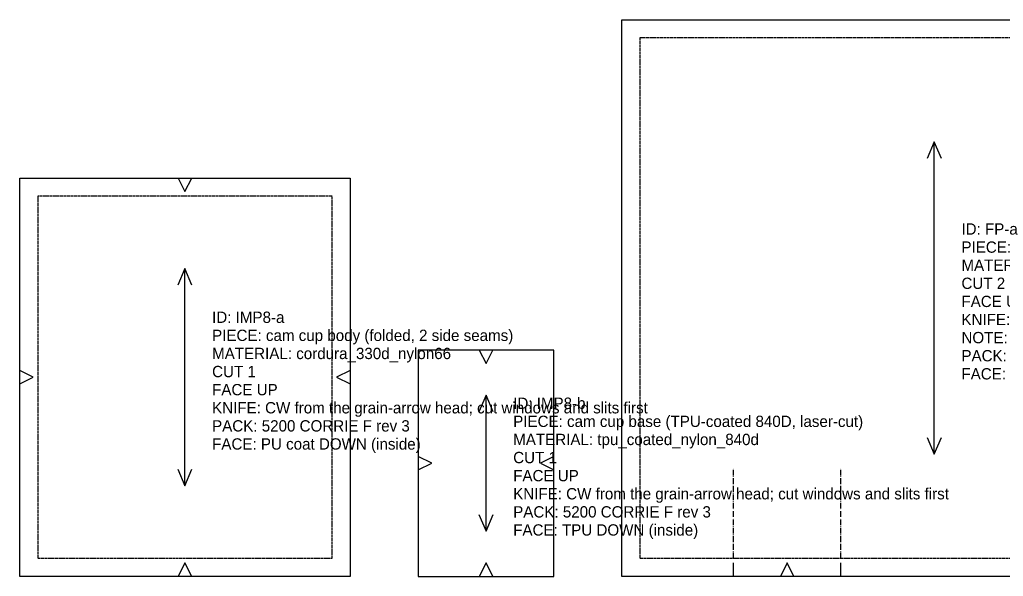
# Model space of a CAD drawing. Header units: millimetres. Extents: x 0 to 2340, y 0 to 5815.
# Drawn here: x 0 to 434.5, y 1929.8 to 2175.8 of the extents above; entities that cross this region are included whole.
import ezdxf

# ---------------------------------------------------------------- set-up
doc = ezdxf.new("R2010")
doc.units = ezdxf.units.MM
doc.linetypes.add('DASHDOT', pattern=[3.556, 2.54, -0.508, 0, -0.508])
doc.linetypes.add('DASHED', pattern=[1.524, 1.27, -0.254])
for name, color, linetype in [('CUT', 7, 'Continuous'), ('GRAIN', 5, 'Continuous'), ('INTERNAL', 6, 'Continuous'), ('NOTCH', 1, 'Continuous'), ('SEW', 3, 'Continuous'), ('TEXT', 2, 'Continuous')]:
    doc.layers.add(name, color=color, linetype=linetype)

# ---------------------------------------------------------------- blocks, each defined once
blk = doc.blocks.new('IMP8-a_23')
at = {"layer": 'CUT'}
blk.add_lwpolyline([(-8, -8), (-8, 168), (138, 168), (138, -8)], close=True, dxfattribs=at)
at = {"layer": 'GRAIN'}
for points in [[(68.12, 120.63), (65, 128), (61.88, 120.63)], [(65, 32), (65, 128)], [(61.88, 39.37), (65, 32), (68.12, 39.37)]]:
    blk.add_lwpolyline(points, dxfattribs=at)
at = {"layer": 'NOTCH'}
for points in [[(62, 168), (65, 162), (68, 168)], [(-8, 77), (-2, 80), (-8, 83)], [(138, 83), (132, 80), (138, 77)], [(68, -8), (65, -2), (62, -8)]]:
    blk.add_lwpolyline(points, dxfattribs=at)
at = {"layer": 'SEW', "linetype": 'DASHED'}
blk.add_lwpolyline([(0, 0), (130, 0), (130, 160), (0, 160)], close=True, dxfattribs=at)
at = {"layer": 'TEXT'}
for s, p in [('ID: IMP8-a', (77, 104)), ('PIECE: cam cup body (folded, 2 side seams)', (77, 96)), ('MATERIAL: cordura_330d_nylon66', (77, 88)), ('CUT 1', (77, 80)), ('FACE UP', (77, 72)), ('KNIFE: CW from the grain-arrow head; cut windows and slits first', (77, 64)), ('PACK: 5200 CORRIE F rev 3', (77, 56)), ('FACE: PU coat DOWN (inside)', (77, 48))]:
    blk.add_text(s, height=5, dxfattribs=at).set_placement(p)
blk = doc.blocks.new('IMP8-b_24')
at = {"layer": 'CUT'}
blk.add_lwpolyline([(0, 0), (60, 0), (60, 100), (0, 100)], close=True, dxfattribs=at)
at = {"layer": 'GRAIN'}
for points in [[(33.12, 72.63), (30, 80), (26.88, 72.63)], [(30, 20), (30, 80)], [(26.88, 27.37), (30, 20), (33.12, 27.37)]]:
    blk.add_lwpolyline(points, dxfattribs=at)
at = {"layer": 'NOTCH'}
for points in [[(27, 100), (30, 94), (33, 100)], [(0, 47), (6, 50), (0, 53)], [(60, 53), (54, 50), (60, 47)], [(33, 0), (30, 6), (27, 0)]]:
    blk.add_lwpolyline(points, dxfattribs=at)
at = {"layer": 'SEW', "linetype": 'DASHED'}
blk.add_lwpolyline([(0, 0), (60, 0), (60, 100), (0, 100)], close=True, dxfattribs=at)
at = {"layer": 'TEXT'}
for s, p in [('ID: IMP8-b', (42, 74)), ('PIECE: cam cup base (TPU-coated 840D, laser-cut)', (42, 66)), ('MATERIAL: tpu_coated_nylon_840d', (42, 58)), ('CUT 1', (42, 50)), ('FACE UP', (42, 42)), ('KNIFE: CW from the grain-arrow head; cut windows and slits first', (42, 34)), ('PACK: 5200 CORRIE F rev 3', (42, 26)), ('FACE: TPU DOWN (inside)', (42, 18))]:
    blk.add_text(s, height=5, dxfattribs=at).set_placement(p)
blk = doc.blocks.new('FP-a_25')
at = {"layer": 'CUT'}
blk.add_lwpolyline([(-8, -8), (-8, 238), (268, 238), (268, -8)], close=True, dxfattribs=at)
at = {"layer": 'GRAIN'}
for points in [[(133.12, 176.63), (130, 184), (126.88, 176.63)], [(130, 46), (130, 184)], [(126.88, 53.37), (130, 46), (133.12, 53.37)]]:
    blk.add_lwpolyline(points, dxfattribs=at)
at = {"layer": 'INTERNAL', "linetype": 'DASHDOT'}
for points in [[(41.25, 0), (41.25, 40)], [(88.75, 0), (88.75, 40)], [(171.25, 0), (171.25, 40)], [(218.75, 0), (218.75, 40)]]:
    blk.add_lwpolyline(points, dxfattribs=at)
at = {"layer": 'NOTCH'}
for points in [[(41.25, -8), (41.25, -2)], [(68, -8), (65, -2), (62, -8)], [(88.75, -8), (88.75, -2)], [(171.25, -8), (171.25, -2)], [(198, -8), (195, -2), (192, -8)], [(218.75, -8), (218.75, -2)]]:
    blk.add_lwpolyline(points, dxfattribs=at)
at = {"layer": 'SEW', "linetype": 'DASHED'}
blk.add_lwpolyline([(0, 0), (260, 0), (260, 230), (0, 230)], close=True, dxfattribs=at)
at = {"layer": 'TEXT'}
for s, p in [('ID: FP-a', (142, 143)), ('PIECE: hip-reach pocket body (power mesh)', (142, 135)), ('MATERIAL: power_mesh_nylon_spandex', (142, 127)), ('CUT 2', (142, 119)), ('FACE UP', (142, 111)), ('KNIFE: CW from the grain-arrow head; cut windows and slits first', (142, 103)), ('NOTE: stretch ACROSS; 2 box pleats; one each gusset (FP-L, FP-R)', (142, 95)), ('PACK: 5200 CORRIE F rev 3', (142, 87)), ('FACE: either', (142, 79))]:
    blk.add_text(s, height=5, dxfattribs=at).set_placement(p)

msp = doc.modelspace()

# ---------------------------------------------------------------- block references
at = {"layer": 'CUT'}
for name, p in [('FP-a_25', (274, 1937.8)), ('IMP8-a_23', (8, 1937.8)), ('IMP8-b_24', (176, 1929.8))]:
    msp.add_blockref(name, p, dxfattribs=at)

doc.saveas('drawing.dxf')
